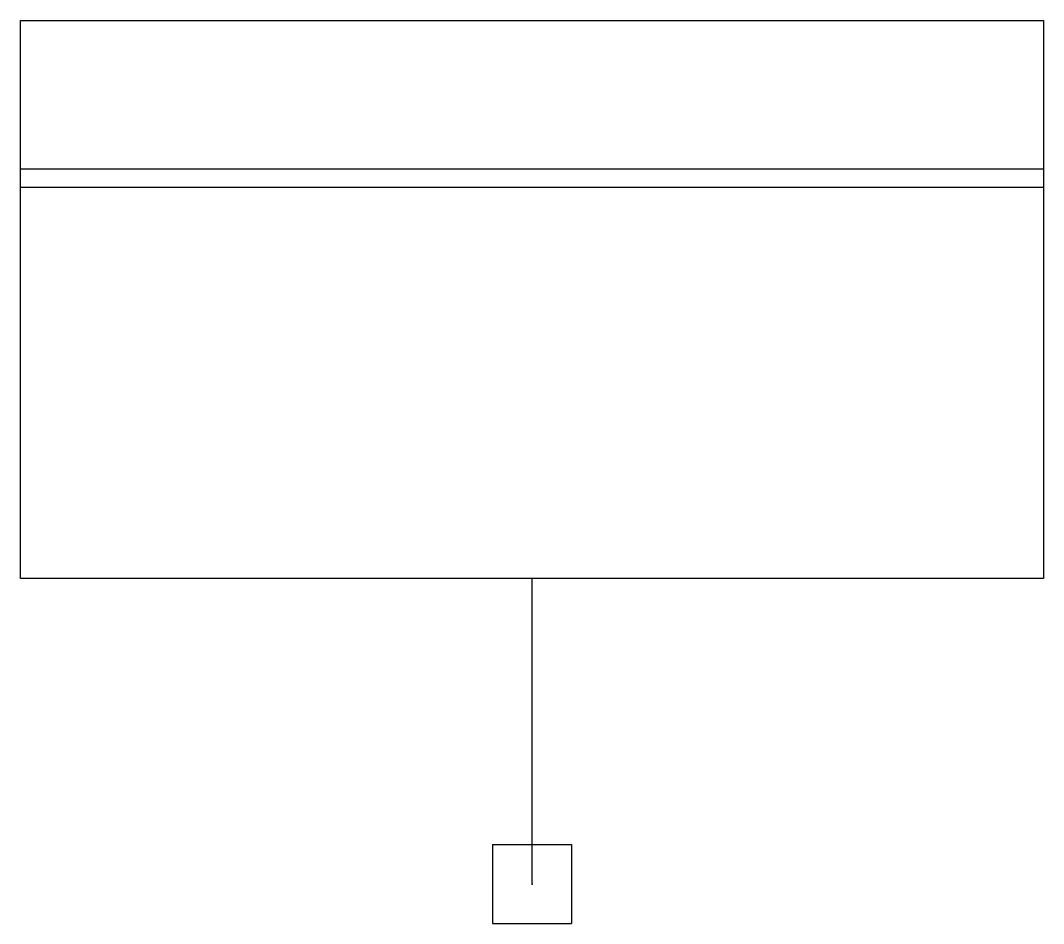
# Model space of a CAD drawing. Header units: metres. Extents: x -19.4 to 19.4, y -1.5 to 32.8.
import ezdxf

# ---------------------------------------------------------------- set-up
doc = ezdxf.new("R2010")
doc.units = ezdxf.units.M
doc.header["$MEASUREMENT"] = 0
doc.layers.add('BM', color=7, linetype='CONTINUOUS')

msp = doc.modelspace()

# ---------------------------------------------------------------- linework, layer by layer
at = {"layer": 'BM', "color": 3}
msp.add_lwpolyline([(-19.445, 32.821), (19.445, 32.821), (19.445, 11.609), (-19.445, 11.609)], close=True, dxfattribs=at)
for points in [[(-19.445, 27.188), (19.445, 27.188)], [(-19.445, 26.485), (19.445, 26.485)], [(0, 0), (0, 11.609)], [(-1.5, 1.5), (1.5, 1.5)], [(-1.5, 1.5), (-1.5, -1.5)], [(1.5, 1.5), (1.5, -1.5)], [(-1.5, -1.5), (1.5, -1.5)]]:
    msp.add_lwpolyline(points, dxfattribs=at)
msp.add_point((0, 0), dxfattribs=at)

doc.saveas('drawing.dxf')
